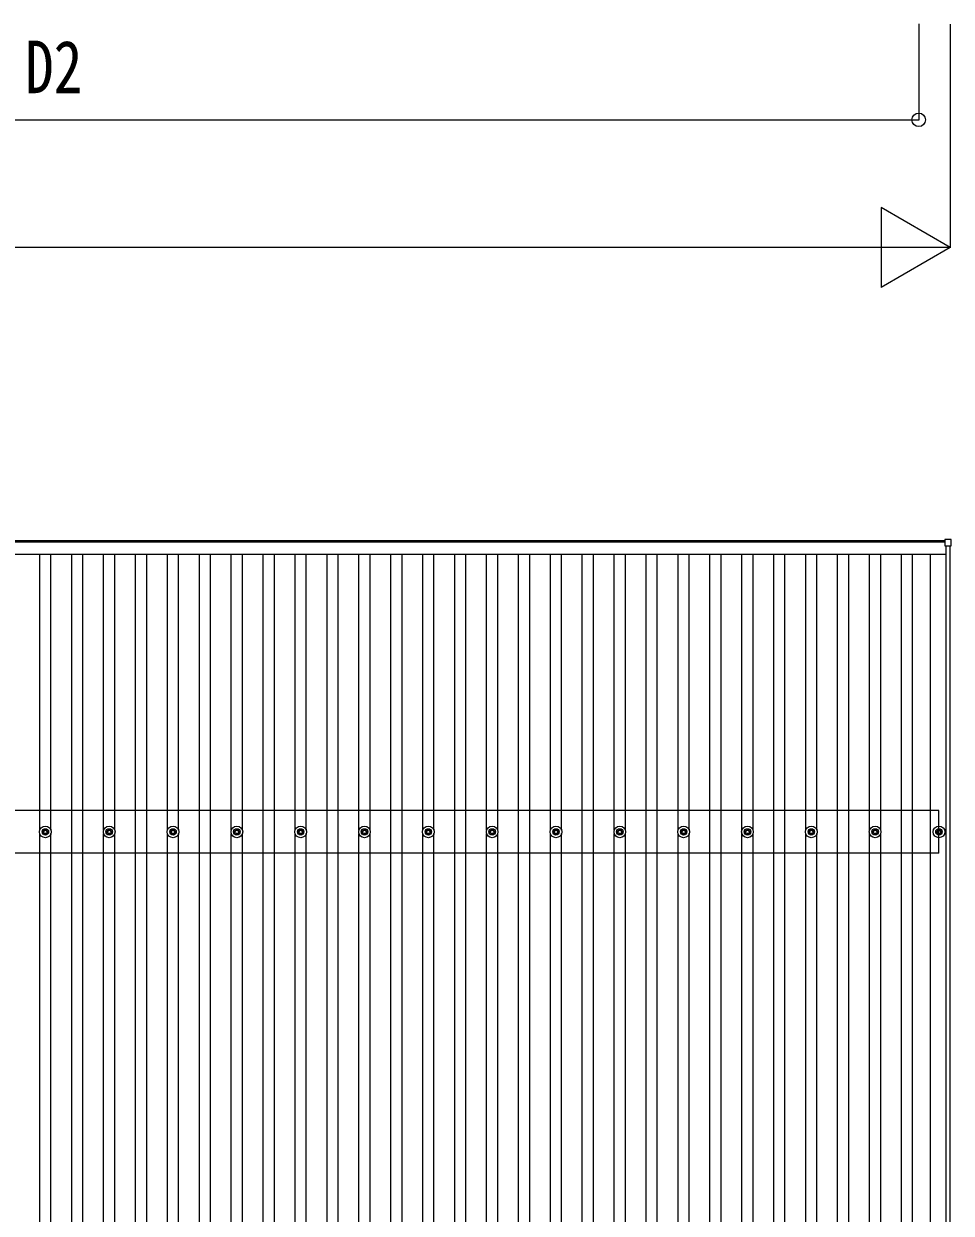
# Model space of a CAD drawing. Units: millimetres, scale not verified. Extents: x -21025 to 21025, y -14850 to 14850.
# Drawn here: x -6321 to -3416, y 3676 to 7404 of the extents above; entities that cross this region are included whole.
import ezdxf
from ezdxf.enums import TextEntityAlignment as Align

# ---------------------------------------------------------------- set-up
doc = ezdxf.new("R2010")
doc.units = ezdxf.units.MM
doc.header["$LTSCALE"] = 60
for name, color, linetype in [('0-5_YKK_13', 4, 'Continuous'), ('0-6_YKK_A1', 4, 'Continuous'), ('0-7_YKK_D', 6, 'Continuous')]:
    doc.layers.add(name, color=color, linetype=linetype)
doc.styles.add('ＭＳ ゴシック', font='')
doc.styles.get('ＭＳ ゴシック').set_extended_font_data('MS Gothic')

msp = doc.modelspace()

# ---------------------------------------------------------------- linework, layer by layer
at = {"layer": '0-5_YKK_13'}
for p, q in [((-3435.6, 5786.95), (-3435.6, 5768.95)), ((-3416.6, 5787.95), (-3434.6, 5787.95)), ((-3415.6, 5768.95), (-3415.6, 5786.95)), ((-3434.6, 5767.95), (-3416.6, 5767.95)), ((-6263.9, 4873.22), (-6259.49, 4873.22)), ((-6263.9, 4869.72), (-6259.49, 4869.72)), ((-6255.65, 4881.47), (-6255.65, 4877.05)), ((-6255.65, 4865.89), (-6255.65, 4861.47)), ((-6252.15, 4881.47), (-6252.15, 4877.05)), ((-6252.15, 4865.89), (-6252.15, 4861.47)), ((-6248.32, 4873.22), (-6243.91, 4873.22)), ((-6248.32, 4869.72), (-6243.91, 4869.72)), ((-6063.9, 4873.22), (-6059.49, 4873.22)), ((-6063.9, 4869.72), (-6059.49, 4869.72)), ((-6055.65, 4881.47), (-6055.65, 4877.05)), ((-6055.65, 4865.89), (-6055.65, 4861.47)), ((-6052.15, 4881.47), (-6052.15, 4877.05)), ((-6052.15, 4865.89), (-6052.15, 4861.47)), ((-6048.32, 4873.22), (-6043.91, 4873.22)), ((-6048.32, 4869.72), (-6043.91, 4869.72)), ((-5863.9, 4873.22), (-5859.49, 4873.22)), ((-5863.9, 4869.72), (-5859.49, 4869.72)), ((-5855.65, 4881.47), (-5855.65, 4877.05)), ((-5855.65, 4865.89), (-5855.65, 4861.47)), ((-5852.15, 4881.47), (-5852.15, 4877.05)), ((-5852.15, 4865.89), (-5852.15, 4861.47)), ((-5848.32, 4873.22), (-5843.91, 4873.22)), ((-5848.32, 4869.72), (-5843.91, 4869.72)), ((-5663.9, 4873.22), (-5659.49, 4873.22)), ((-5663.9, 4869.72), (-5659.49, 4869.72)), ((-5655.65, 4881.47), (-5655.65, 4877.05)), ((-5655.65, 4865.89), (-5655.65, 4861.47)), ((-5652.15, 4881.47), (-5652.15, 4877.05)), ((-5652.15, 4865.89), (-5652.15, 4861.47)), ((-5648.32, 4873.22), (-5643.91, 4873.22)), ((-5648.32, 4869.72), (-5643.91, 4869.72)), ((-5463.9, 4873.22), (-5459.49, 4873.22)), ((-5463.9, 4869.72), (-5459.49, 4869.72)), ((-5455.65, 4881.47), (-5455.65, 4877.05)), ((-5455.65, 4865.89), (-5455.65, 4861.47)), ((-5452.15, 4881.47), (-5452.15, 4877.05)), ((-5452.15, 4865.89), (-5452.15, 4861.47)), ((-5448.32, 4873.22), (-5443.91, 4873.22)), ((-5448.32, 4869.72), (-5443.91, 4869.72)), ((-5263.9, 4873.22), (-5259.49, 4873.22)), ((-5263.9, 4869.72), (-5259.49, 4869.72)), ((-5255.65, 4881.47), (-5255.65, 4877.05)), ((-5255.65, 4865.89), (-5255.65, 4861.47)), ((-5252.15, 4881.47), (-5252.15, 4877.05)), ((-5252.15, 4865.89), (-5252.15, 4861.47)), ((-5248.32, 4873.22), (-5243.91, 4873.22)), ((-5248.32, 4869.72), (-5243.91, 4869.72)), ((-5063.9, 4873.22), (-5059.49, 4873.22)), ((-5063.9, 4869.72), (-5059.49, 4869.72)), ((-5055.65, 4881.47), (-5055.65, 4877.05)), ((-5055.65, 4865.89), (-5055.65, 4861.47)), ((-5052.15, 4881.47), (-5052.15, 4877.05)), ((-5052.15, 4865.89), (-5052.15, 4861.47)), ((-5048.32, 4873.22), (-5043.91, 4873.22)), ((-5048.32, 4869.72), (-5043.91, 4869.72)), ((-4863.9, 4873.22), (-4859.49, 4873.22)), ((-4863.9, 4869.72), (-4859.49, 4869.72)), ((-4855.65, 4881.47), (-4855.65, 4877.05)), ((-4855.65, 4865.89), (-4855.65, 4861.47)), ((-4852.15, 4881.47), (-4852.15, 4877.05)), ((-4852.15, 4865.89), (-4852.15, 4861.47)), ((-4848.32, 4873.22), (-4843.91, 4873.22)), ((-4848.32, 4869.72), (-4843.91, 4869.72)), ((-4663.9, 4873.22), (-4659.49, 4873.22)), ((-4663.9, 4869.72), (-4659.49, 4869.72)), ((-4655.65, 4881.47), (-4655.65, 4877.05)), ((-4655.65, 4865.89), (-4655.65, 4861.47)), ((-4652.15, 4881.47), (-4652.15, 4877.05)), ((-4652.15, 4865.89), (-4652.15, 4861.47)), ((-4648.32, 4873.22), (-4643.91, 4873.22)), ((-4648.32, 4869.72), (-4643.91, 4869.72)), ((-4463.9, 4873.22), (-4459.49, 4873.22)), ((-4463.9, 4869.72), (-4459.49, 4869.72)), ((-4455.65, 4881.47), (-4455.65, 4877.05)), ((-4455.65, 4865.89), (-4455.65, 4861.47)), ((-4452.15, 4881.47), (-4452.15, 4877.05)), ((-4452.15, 4865.89), (-4452.15, 4861.47)), ((-4448.32, 4873.22), (-4443.91, 4873.22)), ((-4448.32, 4869.72), (-4443.91, 4869.72)), ((-4263.9, 4873.22), (-4259.49, 4873.22)), ((-4263.9, 4869.72), (-4259.49, 4869.72)), ((-4255.65, 4881.47), (-4255.65, 4877.05)), ((-4255.65, 4865.89), (-4255.65, 4861.47)), ((-4252.15, 4881.47), (-4252.15, 4877.05)), ((-4252.15, 4865.89), (-4252.15, 4861.47)), ((-4248.32, 4873.22), (-4243.91, 4873.22)), ((-4248.32, 4869.72), (-4243.91, 4869.72)), ((-4063.9, 4873.22), (-4059.49, 4873.22)), ((-4063.9, 4869.72), (-4059.49, 4869.72)), ((-4055.65, 4881.47), (-4055.65, 4877.05)), ((-4055.65, 4865.89), (-4055.65, 4861.47)), ((-4052.15, 4881.47), (-4052.15, 4877.05)), ((-4052.15, 4865.89), (-4052.15, 4861.47)), ((-4048.32, 4873.22), (-4043.91, 4873.22)), ((-4048.32, 4869.72), (-4043.91, 4869.72)), ((-3863.9, 4873.22), (-3859.49, 4873.22)), ((-3863.9, 4869.72), (-3859.49, 4869.72)), ((-3855.65, 4881.47), (-3855.65, 4877.05)), ((-3855.65, 4865.89), (-3855.65, 4861.47)), ((-3852.15, 4881.47), (-3852.15, 4877.05)), ((-3852.15, 4865.89), (-3852.15, 4861.47)), ((-3848.32, 4873.22), (-3843.91, 4873.22)), ((-3848.32, 4869.72), (-3843.91, 4869.72)), ((-3663.9, 4873.22), (-3659.49, 4873.22)), ((-3663.9, 4869.72), (-3659.49, 4869.72)), ((-3655.65, 4881.47), (-3655.65, 4877.05)), ((-3655.65, 4865.89), (-3655.65, 4861.47)), ((-3652.15, 4881.47), (-3652.15, 4877.05)), ((-3652.15, 4865.89), (-3652.15, 4861.47)), ((-3648.32, 4873.22), (-3643.91, 4873.22)), ((-3648.32, 4869.72), (-3643.91, 4869.72)), ((-3463.9, 4873.22), (-3459.49, 4873.22)), ((-3463.9, 4869.72), (-3459.49, 4869.72)), ((-3455.65, 4881.47), (-3455.65, 4877.05)), ((-3455.65, 4865.89), (-3455.65, 4861.47)), ((-3452.15, 4881.47), (-3452.15, 4877.05)), ((-3452.15, 4865.89), (-3452.15, 4861.47)), ((-3448.32, 4873.22), (-3443.91, 4873.22)), ((-3448.32, 4869.72), (-3443.91, 4869.72))]:
    msp.add_line(p, q, dxfattribs=at)
for centre, radius in [((-6253.9, 4871.47), 18.25), ((-6053.9, 4871.47), 18.25), ((-5853.9, 4871.47), 18.25), ((-5653.9, 4871.47), 18.25), ((-5453.9, 4871.47), 18.25), ((-5253.9, 4871.47), 18.25), ((-5053.9, 4871.47), 18.25), ((-4853.9, 4871.47), 18.25), ((-4653.9, 4871.47), 18.25), ((-4453.9, 4871.47), 18.25), ((-4253.9, 4871.47), 18.25), ((-4053.9, 4871.47), 18.25), ((-3853.9, 4871.47), 18.25), ((-3653.9, 4871.47), 18.25), ((-3453.9, 4871.47), 18.25), ((-6253.9, 4871.47), 10.15), ((-6253.9, 4871.47), 5.85), ((-6253.9, 4871.47), 5.25), ((-6053.9, 4871.47), 10.15), ((-6053.9, 4871.47), 5.85), ((-6053.9, 4871.47), 5.25), ((-5853.9, 4871.47), 10.15), ((-5853.9, 4871.47), 5.85), ((-5853.9, 4871.47), 5.25), ((-5653.9, 4871.47), 10.15), ((-5653.9, 4871.47), 5.85), ((-5653.9, 4871.47), 5.25), ((-5453.9, 4871.47), 10.15), ((-5453.9, 4871.47), 5.85), ((-5453.9, 4871.47), 5.25), ((-5253.9, 4871.47), 10.15), ((-5253.9, 4871.47), 5.85), ((-5253.9, 4871.47), 5.25), ((-5053.9, 4871.47), 10.15), ((-5053.9, 4871.47), 5.85), ((-5053.9, 4871.47), 5.25), ((-4853.9, 4871.47), 10.15), ((-4853.9, 4871.47), 5.85), ((-4853.9, 4871.47), 5.25), ((-4653.9, 4871.47), 10.15), ((-4653.9, 4871.47), 5.85), ((-4653.9, 4871.47), 5.25), ((-4453.9, 4871.47), 10.15), ((-4453.9, 4871.47), 5.85), ((-4453.9, 4871.47), 5.25), ((-4253.9, 4871.47), 10.15), ((-4253.9, 4871.47), 5.85), ((-4253.9, 4871.47), 5.25), ((-4053.9, 4871.47), 10.15), ((-4053.9, 4871.47), 5.85), ((-4053.9, 4871.47), 5.25), ((-3853.9, 4871.47), 10.15), ((-3853.9, 4871.47), 5.85), ((-3853.9, 4871.47), 5.25), ((-3653.9, 4871.47), 10.15), ((-3653.9, 4871.47), 5.85), ((-3653.9, 4871.47), 5.25), ((-3453.9, 4871.47), 10.15), ((-3453.9, 4871.47), 5.85), ((-3453.9, 4871.47), 5.25)]:
    msp.add_circle(centre, radius, dxfattribs=at)
for centre, start, end in [((-3434.6, 5786.95), 90, 180), ((-3416.6, 5786.95), 0, 90), ((-3434.6, 5768.95), 180, 270), ((-3416.6, 5768.95), 270, 0)]:
    msp.add_arc(centre, 1, start, end, dxfattribs=at)
at = {"layer": '0-6_YKK_A1'}
for p, q in [((-8843.9, 5784.65), (-3435.6, 5784.65)), ((-3435.6, 5779.86), (-8828.9, 5779.86)), ((-8828.9, 5741.86), (-3430.9, 5741.86)), ((-6271.4, 4876.66), (-6271.4, 5741.86)), ((-6236.4, 4876.64), (-6236.4, 5741.86)), ((-6171.4, 400.85), (-6171.4, 5741.86)), ((-6136.4, 400.85), (-6136.4, 5741.86)), ((-6071.4, 4876.66), (-6071.4, 5741.86)), ((-6036.4, 4876.64), (-6036.4, 5741.86)), ((-5971.4, 400.85), (-5971.4, 5741.86)), ((-5936.4, 400.85), (-5936.4, 5741.86)), ((-5871.4, 4876.66), (-5871.4, 5741.86)), ((-5836.4, 4876.64), (-5836.4, 5741.86)), ((-5771.4, 400.85), (-5771.4, 5741.86)), ((-5736.4, 400.85), (-5736.4, 5741.86)), ((-5671.4, 4876.66), (-5671.4, 5741.86)), ((-5636.4, 4876.64), (-5636.4, 5741.86)), ((-5571.4, 400.85), (-5571.4, 5741.86)), ((-5536.4, 400.85), (-5536.4, 5741.86)), ((-5471.4, 4876.66), (-5471.4, 5741.86)), ((-5436.4, 4876.64), (-5436.4, 5741.86)), ((-5371.4, 400.85), (-5371.4, 5741.86)), ((-5336.4, 400.85), (-5336.4, 5741.86)), ((-5271.4, 4876.66), (-5271.4, 5741.86)), ((-5236.4, 4876.64), (-5236.4, 5741.86)), ((-5171.4, 400.85), (-5171.4, 5741.86)), ((-5136.4, 400.85), (-5136.4, 5741.86)), ((-5071.4, 4876.66), (-5071.4, 5741.86)), ((-5036.4, 4876.64), (-5036.4, 5741.86)), ((-4971.4, 400.85), (-4971.4, 5741.86)), ((-4936.4, 400.85), (-4936.4, 5741.86)), ((-4871.4, 4876.66), (-4871.4, 5741.86)), ((-4836.4, 4876.64), (-4836.4, 5741.86)), ((-4771.4, 400.85), (-4771.4, 5741.86)), ((-4736.4, 400.85), (-4736.4, 5741.86)), ((-4671.4, 4876.66), (-4671.4, 5741.86)), ((-4636.4, 4876.64), (-4636.4, 5741.86)), ((-4571.4, 400.85), (-4571.4, 5741.86)), ((-4536.4, 400.85), (-4536.4, 5741.86)), ((-4471.4, 4876.66), (-4471.4, 5741.86)), ((-4436.4, 4876.64), (-4436.4, 5741.86)), ((-4371.4, 400.85), (-4371.4, 5741.86)), ((-4336.4, 400.85), (-4336.4, 5741.86)), ((-4271.4, 4876.66), (-4271.4, 5741.86)), ((-4236.4, 4876.64), (-4236.4, 5741.86)), ((-4171.4, 400.85), (-4171.4, 5741.86)), ((-4136.4, 400.85), (-4136.4, 5741.86)), ((-4071.4, 4876.66), (-4071.4, 5741.86)), ((-4036.4, 4876.64), (-4036.4, 5741.86)), ((-3971.4, 400.85), (-3971.4, 5741.86)), ((-3936.4, 400.85), (-3936.4, 5741.86)), ((-3871.4, 4876.66), (-3871.4, 5741.86)), ((-3836.4, 4876.64), (-3836.4, 5741.86)), ((-3771.4, 400.85), (-3771.4, 5741.86)), ((-3736.4, 400.85), (-3736.4, 5741.86)), ((-3671.4, 4876.66), (-3671.4, 5741.86)), ((-3636.4, 4876.64), (-3636.4, 5741.86)), ((-3571.4, 400.85), (-3571.4, 5741.86)), ((-3536.4, 400.85), (-3536.4, 5741.86)), ((-3480.4, 400.85), (-3480.4, 5741.86)), ((-3430.9, 369.53), (-3430.9, 5767.95)), ((-3418.9, 369.53), (-3418.9, 5767.95)), ((-3453.9, 4938.47), (-14253.9, 4938.47)), ((-3453.9, 4804.47), (-3453.9, 4938.47)), ((-6271.4, 3076.66), (-6271.4, 4866.28)), ((-6236.4, 3076.64), (-6236.4, 4866.3)), ((-6071.4, 3076.66), (-6071.4, 4866.28)), ((-6036.4, 3076.64), (-6036.4, 4866.3)), ((-5871.4, 3076.66), (-5871.4, 4866.28)), ((-5836.4, 3076.64), (-5836.4, 4866.3)), ((-5671.4, 3076.66), (-5671.4, 4866.28)), ((-5636.4, 3076.64), (-5636.4, 4866.3)), ((-5471.4, 3076.66), (-5471.4, 4866.28)), ((-5436.4, 3076.64), (-5436.4, 4866.3)), ((-5271.4, 3076.66), (-5271.4, 4866.28)), ((-5236.4, 3076.64), (-5236.4, 4866.3)), ((-5071.4, 3076.66), (-5071.4, 4866.28)), ((-5036.4, 3076.64), (-5036.4, 4866.3)), ((-4871.4, 3076.66), (-4871.4, 4866.28)), ((-4836.4, 3076.64), (-4836.4, 4866.3)), ((-4671.4, 3076.66), (-4671.4, 4866.28)), ((-4636.4, 3076.64), (-4636.4, 4866.3)), ((-4471.4, 3076.66), (-4471.4, 4866.28)), ((-4436.4, 3076.64), (-4436.4, 4866.3)), ((-4271.4, 3076.66), (-4271.4, 4866.28)), ((-4236.4, 3076.64), (-4236.4, 4866.3)), ((-4071.4, 3076.66), (-4071.4, 4866.28)), ((-4036.4, 3076.64), (-4036.4, 4866.3)), ((-3871.4, 3076.66), (-3871.4, 4866.28)), ((-3836.4, 3076.64), (-3836.4, 4866.3)), ((-3671.4, 3076.66), (-3671.4, 4866.28)), ((-3636.4, 3076.64), (-3636.4, 4866.3)), ((-3453.9, 4804.47), (-14253.9, 4804.47))]:
    msp.add_line(p, q, dxfattribs=at)
at = {"layer": '0-7_YKK_D'}
for p, q in [((-3517.4, 7404.22), (-3517.4, 7102.22)), ((-3418.9, 7403.22), (-3418.9, 6702.22)), ((-8853.9, 7103.22), (-3517.4, 7103.22)), ((-3418.9, 6703.22), (-3635.41, 6828.22)), ((-3635.41, 6828.22), (-3635.41, 6578.22)), ((-3668.9, 6703.22), (-14038.9, 6703.22)), ((-3418.9, 6703.22), (-3851.91, 6703.22)), ((-3418.9, 6703.22), (-3635.41, 6578.22))]:
    msp.add_line(p, q, dxfattribs=at)
msp.add_circle((-3517.4, 7103.22), 21.25, dxfattribs=at)

# ---------------------------------------------------------------- texts
at = {"layer": '0-7_YKK_D', "style": 'ＭＳ ゴシック', "width": 0.8}
msp.add_text('D2', height=165, dxfattribs=at).set_placement((-6317.65, 7137.22), align=Align.BOTTOM_LEFT)

doc.saveas('drawing.dxf')
